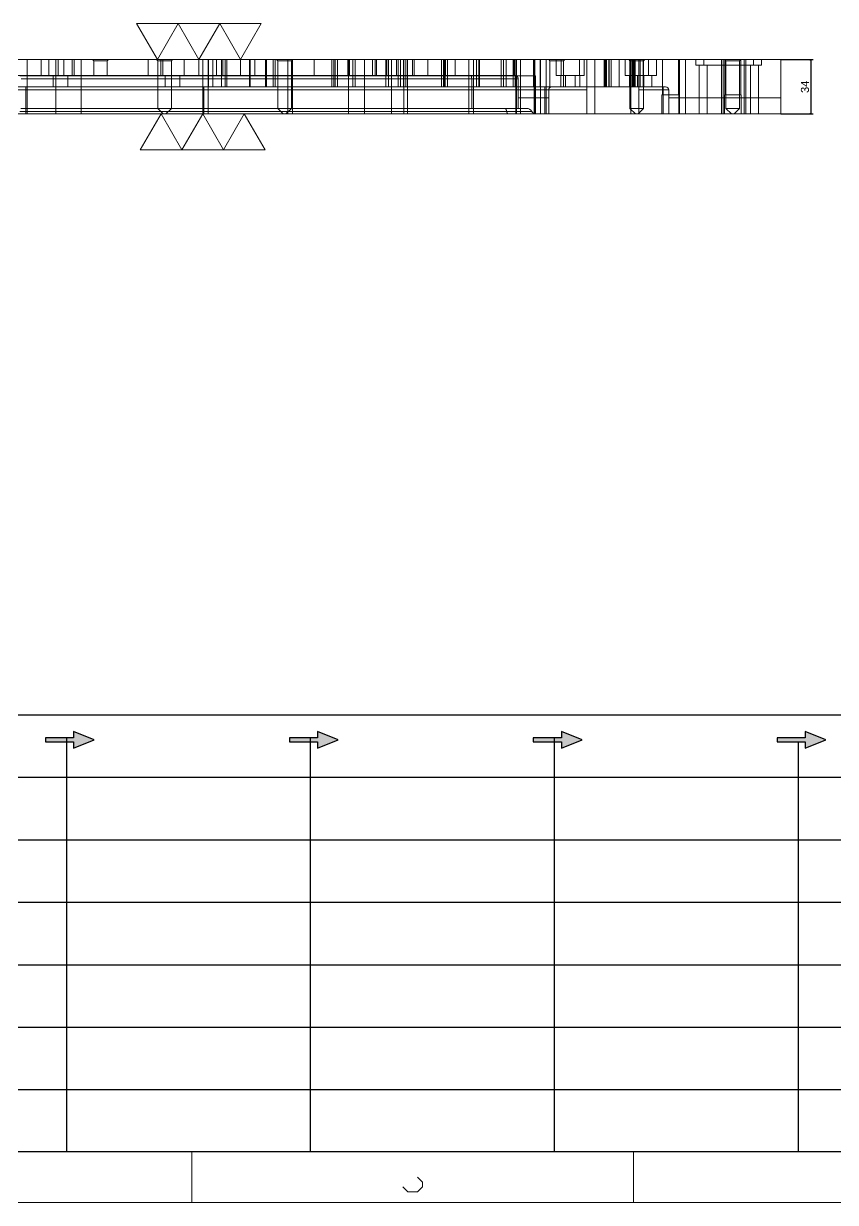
# Model space of a CAD drawing. Header units: millimetres. Extents: x 494 to 18201, y 224 to 11417.
# Drawn here: x 3148 to 3655, y 1895 to 2631 of the extents above; entities that cross this region are included whole.
import ezdxf
from ezdxf.enums import TextEntityAlignment as Align
from ezdxf.lldxf.tags import DXFTag

# ---------------------------------------------------------------- set-up
doc = ezdxf.new("R2010")
doc.units = ezdxf.units.MM
for name, color, linetype in [('DIM', 7, 'Continuous'), ('PS', 7, 'Continuous'), ('PS_W', 1, 'Continuous')]:
    doc.layers.add(name, color=color, linetype=linetype)
doc.layers.add('dim_temp', color=161, linetype='Continuous', lineweight=9)
doc.styles.add('gbenor_', font='gbenor.shx', dxfattribs={"bigfont": 'gbcbig'})
doc.styles.get("Standard").update_dxf_attribs({"font": 'arial.ttf'})
doc.styles.add('TXT', font='txt.shx', dxfattribs={"width": 0.8, "bigfont": 'ctxt.shx'})
tags = doc.linetypes.add('DASHED', pattern='A,12.86,[0,arial.ttf,S=0,R=0,X=0,Y=0],-12.86', length=25.72).pattern_tags.tags
tags[12:13] = [DXFTag(74, 4), DXFTag(75, 0), DXFTag(340, '0'), DXFTag(46, 0.0), DXFTag(50, 0.0), DXFTag(44, 0.0), DXFTag(45, 0.0)]
doc.dimstyles.new('通用', dxfattribs={"dimtxt": 5, "dimasz": 0.5, "dimexe": 1.5, "dimexo": 0, "dimgap": 1, "dimtad": 1, "dimtxsty": 'Standard', "dimblk": 'OPEN30', "dimcen": 1.5, "dimclrd": 252, "dimclre": 252, "dimclrt": 4, "dimadec": 1, "dimazin": 3, "dimtfac": 1, "dimtmove": 0, "dimatfit": 3, "dimldrblk": 'OPEN30', "dimarcsym": 0})

# ---------------------------------------------------------------- blocks, each defined once
blk = doc.blocks.new('_Open30')
at = {"color": 0, "linetype": 'ByBlock', "lineweight": -2}
for p, q in [((-1, 0.3), (0, 0)), ((0, 0), (-1, -0.3)), ((0, 0), (-1, 0))]:
    blk.add_line(p, q, dxfattribs=at)
blk = doc.blocks.new('*D29')
at = {"layer": 'Defpoints', "color": 0, "transparency": 16777216}
for p in [(3621.2, 2608.74), (3621.2, 2574.74), (3639.84, 2574.74)]:
    blk.add_point(p, dxfattribs=at)
at = {"layer": 'dim_temp', "color": 252, "lineweight": -2, "transparency": 16777216}
for p, q in [((3621.2, 2608.74), (3641.34, 2608.74)), ((3639.84, 2608.24), (3639.84, 2575.24)), ((3621.2, 2574.74), (3641.34, 2574.74))]:
    blk.add_line(p, q, dxfattribs=at)
at = {"layer": 'dim_temp', "color": 252, "lineweight": -2, "transparency": 16777216, "xscale": 0.5, "yscale": 0.5, "zscale": 0.5}
for p, rotation in [((3639.84, 2608.74), 90), ((3639.84, 2574.74), 270)]:
    blk.add_blockref('_Open30', p, dxfattribs=dict(at, rotation=rotation))
at = {"layer": 'dim_temp', "color": 4, "lineweight": 18, "transparency": 16777216, "insert": (3636.28, 2591.74), "char_height": 5, "attachment_point": 5, "rotation": 90}
blk.add_mtext('34', dxfattribs=at)
blk = doc.blocks.new('U9')
for points in [[(-1347.71, -974.4), (-1347.71, -977.47), (-1337.48, -973.37), (-1347.71, -969.28), (-1347.71, -972.35), (-1361.61, -972.35), (-1361.61, -974.4)], [(-1227.22, -974.4), (-1227.22, -977.47), (-1216.98, -973.37), (-1227.22, -969.28), (-1227.22, -972.35), (-1241.12, -972.35), (-1241.12, -974.4)], [(-1106.73, -974.4), (-1106.73, -977.47), (-1096.49, -973.37), (-1106.73, -969.28), (-1106.73, -972.35), (-1120.62, -972.35), (-1120.62, -974.4)], [(-986.23, -974.4), (-986.23, -977.47), (-976, -973.37), (-986.23, -969.28), (-986.23, -972.35), (-1000.13, -972.35), (-1000.13, -974.4)]]:
    blk.add_hatch(color=3).paths.add_polyline_path(points)
for p, q in [((-1679.7, -961.04), (-628.14, -961.04)), ((-1679.7, -991.91), (-628.14, -991.91)), ((-1680.26, -1022.77), (-628.14, -1022.77)), ((-1705.22, -1053.64), (-628.14, -1053.64)), ((-1680.26, -1084.51), (-628.14, -1084.51)), ((-1680.26, -1115.37), (-628.14, -1115.37)), ((-1680.26, -1146.24), (-628.14, -1146.24))]:
    blk.add_line(p, q)
at = {"color": 254}
for p, q in [((-1351.11, -1177.07), (-1351.11, -972.35)), ((-1230.61, -1177.07), (-1230.61, -972.35)), ((-1110.12, -1177.07), (-1110.12, -972.35)), ((-989.63, -1177.07), (-989.63, -974.4)), ((-628.14, -1177.07), (-1679.7, -1177.07))]:
    blk.add_line(p, q, dxfattribs=at)
at = {"color": 254, "lineweight": 18}
for p, q in [((-1680.34, -1177.07), (-24.96, -1177.07)), ((-1071.01, -1202.02), (-1071.01, -1177.07)), ((-1705.29, -1202.02), (0, -1202.02))]:
    blk.add_line(p, q, dxfattribs=at)
at = {"color": 254, "linetype": 'Continuous', "lineweight": 18}
blk.add_line((-1289.37, -1202.02), (-1289.37, -1177.07), dxfattribs=at)
for points in [[(-1337.48, -973.37), (-1347.71, -969.28), (-1347.71, -972.35), (-1361.61, -972.35), (-1361.61, -974.4), (-1347.71, -974.4), (-1347.71, -977.47), (-1337.48, -973.37)], [(-1216.98, -973.37), (-1227.22, -969.28), (-1227.22, -972.35), (-1241.12, -972.35), (-1241.12, -974.4), (-1227.22, -974.4), (-1227.22, -977.47), (-1216.98, -973.37)], [(-1096.49, -973.37), (-1106.73, -969.28), (-1106.73, -972.35), (-1120.62, -972.35), (-1120.62, -974.4), (-1106.73, -974.4), (-1106.73, -977.47), (-1096.49, -973.37)], [(-976, -973.37), (-986.23, -969.28), (-986.23, -972.35), (-1000.13, -972.35), (-1000.13, -974.4), (-986.23, -974.4), (-986.23, -977.47), (-976, -973.37)]]:
    blk.add_lwpolyline(points)
at = {"color": 92, "lineweight": 18}
blk.add_lwpolyline([(-1177.76, -1189.55), (-1175.34, -1191.97), (-1175.34, -1194.4), (-1177.76, -1196.82), (-1182.61, -1196.82), (-1185.04, -1194.4)], dxfattribs=at)
at = {"lineweight": 18, "style": 'gbenor_'}
blk.add_attdef('文档路径', (-272.46, -941.27), '', height=11.97, dxfattribs=at)
at = {"lineweight": 20, "style": 'TXT'}
for tag, height, p in [('18-**-**', 11.02, (-447.23, -1029.37)), ('客户名称', 10.87, (-531.85, -1111.72, 0)), ('料厚:', 10.87, (-531.73, -1139.24, 0))]:
    blk.add_attdef(tag, text='', height=height, dxfattribs=at).set_placement(p, align=Align.MIDDLE)
for tag, p, height in [('88888', (-457.83, -1062.2), 10.02), ('材质:', (-565.48, -1088.8, 0), 10.87), ('核准', (-445.4, -1116.08, 0), 10.87), ('设计', (-445.79, -1142.51, 0), 10.87), ('绘图', (-446.15, -1168.95, 0), 10.87)]:
    blk.add_attdef(tag, p, '', height=height, dxfattribs=at)
for tag, p, height, width in [('3', (-199.16, -1062.58), 10.67, 0.7), ('4', (-199.16, -1089.19), 10.67, 0.7), ('核准日期', (-329.67, -1118.33, 0), 10.87, 0.68), ('设计日期', (-329.67, -1145.11, 0), 10.87, 0.68), ('1', (-187.58, -1144.16), 9.85, 0.7), ('绘图日期', (-329.78, -1170.73, 0), 10.87, 0.68), ('2', (-198.99, -1168.84), 9.85, 0.7)]:
    blk.add_attdef(tag, p, '', height=height, dxfattribs=dict(at, width=width))

msp = doc.modelspace()

# ---------------------------------------------------------------- linework, layer by layer
at = {"layer": 'DIM', "linetype": 'Continuous', "lineweight": 18}
for points in [[(3296.66629, 2631.24058), (3283.6759, 2608.74058), (3270.68552, 2631.24058), (3257.69514, 2608.74058), (3244.70476, 2631.24058), (3231.71438, 2608.74058), (3218.724, 2631.24058), (3296.66629, 2631.24058)], [(3221.06488, 2552.24058), (3234.05526, 2574.74058), (3247.04564, 2552.24058), (3260.03602, 2574.74058), (3273.02641, 2552.24058), (3286.01679, 2574.74058), (3299.00717, 2552.24058), (3221.06488, 2552.24058)]]:
    msp.add_lwpolyline(points, close=True, dxfattribs=at)
at = {"layer": 'DIM', "color": 252, "linetype": 'DASHED', "lineweight": 18}
msp.add_lwpolyline([(3621.19514, 2608.74058), (3621.19514, 2574.74058), (2941.19513, 2574.74058), (2941.19513, 2608.74058)], close=True, dxfattribs=at)
at = {"layer": 'PS', "color": 31, "linetype": 'Continuous', "lineweight": 13}
for p, q in [((2956.19513, 2608.74058), (3621.19514, 2608.74058)), ((3621.19514, 2608.74058), (3621.19514, 2584.74058)), ((3455.06146, 2598.74058), (3000.03369, 2598.74058)), ((3457.11082, 2596.74058), (3457.11082, 2584.74058)), ((3476.19514, 2589.74058), (3476.19514, 2584.74058)), ((3549.19513, 2591.74058), (3478.19514, 2591.74058)), ((3499.99514, 2591.74058), (3499.99514, 2589.74058)), ((3532.39514, 2589.74058), (3532.39514, 2591.74058)), ((3551.19513, 2589.74058), (3551.19513, 2584.74058)), ((3504.99514, 2574.74058), (3499.99514, 2574.74058)), ((3527.39514, 2574.74058), (3504.99514, 2574.74058)), ((3532.39514, 2574.74058), (3527.39514, 2574.74058))]:
    msp.add_line(p, q, dxfattribs=at)
at = {"layer": 'PS', "color": 155, "linetype": 'DASHED', "lineweight": 13, "ltscale": 0.87594}
for p, q in [((3150.31809, 2608.74058), (3150.31809, 2574.74058)), ((3260.04934, 2608.74058), (3260.04934, 2574.74058)), ((3263.53602, 2608.74058), (3263.53602, 2574.74058)), ((3263.58292, 2608.74058), (3263.58292, 2591.74058)), ((3266.46183, 2608.74058), (3266.46183, 2591.74058)), ((3271.72561, 2608.74058), (3271.72561, 2591.74058)), ((3274.0361, 2608.74058), (3274.0361, 2591.74058)), ((3275.03606, 2608.74058), (3275.03606, 2591.74058)), ((3289.24725, 2608.74058), (3289.24725, 2591.74058)), ((3299.84725, 2608.74058), (3299.84725, 2591.74058)), ((3304.03602, 2608.74058), (3304.03602, 2591.74058)), ((3316.19513, 2608.74058), (3316.19513, 2574.74058)), ((3342.03602, 2591.74058), (3342.03602, 2608.74058)), ((3355.34725, 2608.74058), (3355.34725, 2591.74058)), ((3383.54725, 2608.74058), (3383.54725, 2591.74058)), ((3385.5474, 2608.74058), (3385.5474, 2591.74058)), ((3385.7623, 2608.74058), (3385.7623, 2574.74058)), ((3410.5474, 2591.74058), (3410.5474, 2608.74058)), ((3411.04725, 2608.74058), (3411.04725, 2591.74058)), ((3413.04725, 2608.74058), (3413.04725, 2591.74058)), ((3426.19513, 2608.74058), (3426.19513, 2574.74058)), ((3433.04725, 2608.74058), (3433.04725, 2591.74058)), ((3449.54725, 2608.74058), (3449.54725, 2591.74058)), ((3454.00226, 2608.74058), (3454.00226, 2591.74058)), ((3455.17319, 2608.74058), (3455.17319, 2591.74058)), ((3456.04663, 2608.74058), (3456.04663, 2574.74058)), ((3467.24725, 2608.74058), (3467.24725, 2591.74058)), ((3467.44614, 2608.74058), (3467.44614, 2591.74058)), ((3470.93282, 2608.74058), (3470.93282, 2591.74058)), ((3471.0474, 2608.74058), (3471.0474, 2574.74058)), ((3474.53409, 2608.74058), (3474.53409, 2574.74058)), ((3504.99514, 2591.74058), (3504.99514, 2608.74058)), ((3504.99514, 2608.74058), (3504.99514, 2591.74058)), ((3510.9135, 2608.74058), (3510.9135, 2591.74058)), ((3510.93346, 2608.74058), (3510.93346, 2591.74058)), ((3510.98445, 2608.74058), (3510.98445, 2591.74058)), ((3510.98664, 2608.74058), (3510.98664, 2591.74058)), ((3511.36837, 2591.74058), (3511.36837, 2608.74058)), ((3512.0785, 2608.74058), (3512.0785, 2591.74058)), ((3513.9351, 2608.74058), (3513.9351, 2591.74058)), ((3515.22028, 2608.74058), (3515.22028, 2591.74058)), ((3527.39514, 2608.74058), (3527.39514, 2591.74058)), ((3527.39514, 2591.74058), (3527.39514, 2608.74058)), ((3527.79694, 2591.74058), (3527.79694, 2608.74058)), ((3528.71273, 2608.74058), (3528.71273, 2591.74058)), ((3528.83069, 2608.74058), (3528.83069, 2591.74058)), ((3528.88799, 2608.74058), (3528.88799, 2591.74058)), ((3529.01898, 2608.74058), (3529.01898, 2591.74058)), ((3529.03069, 2608.74058), (3529.03069, 2591.74058)), ((3529.03182, 2608.74058), (3529.03182, 2591.74058)), ((3529.53658, 2608.74058), (3529.53658, 2591.74058)), ((3530.25502, 2608.74058), (3530.25502, 2591.74058)), ((3533.3968, 2608.74058), (3533.3968, 2591.74058)), ((3557.8901, 2608.74058), (3557.8901, 2574.74058)), ((3557.8901, 2608.74058), (3557.8901, 2574.74058)), ((2956.69513, 2589.74058), (3476.19514, 2589.74058)), ((3260.72256, 2589.74058), (3149.64487, 2589.74058)), ((3476.19539, 2589.74058), (3473.86086, 2589.74058))]:
    msp.add_line(p, q, dxfattribs=at)
at = {"layer": 'PS', "color": 5, "linetype": 'DASHED', "lineweight": 13, "ltscale": 0.87594}
for p, q in [((3159.09513, 2608.74058), (3159.09513, 2598.74058)), ((3173.29513, 2598.74058), (3173.29513, 2608.74058)), ((3191.19513, 2608.74058), (3191.94213, 2607.99358)), ((3200.44813, 2607.99358), (3201.19513, 2608.74058)), ((3231.19513, 2608.74058), (3231.94213, 2607.99358)), ((3240.44813, 2607.99358), (3241.19513, 2608.74058)), ((3306.19513, 2608.74058), (3306.94213, 2607.99358)), ((3315.44813, 2607.99358), (3316.19513, 2608.74058)), ((3476.19513, 2608.74058), (3476.94213, 2607.99358)), ((3485.44813, 2607.99358), (3486.19513, 2608.74058)), ((3526.19513, 2608.74058), (3526.94213, 2607.99358)), ((3535.44813, 2607.99358), (3536.19513, 2608.74058)), ((3584.09513, 2608.74058), (3584.09513, 2574.74058)), ((3585.09513, 2608.74058), (3585.09513, 2574.74058)), ((3586.19513, 2608.74058), (3586.94213, 2607.99358)), ((3595.44813, 2607.99358), (3596.19513, 2608.74058)), ((3598.29513, 2574.74058), (3598.29513, 2608.74058)), ((3599.29513, 2574.74058), (3599.29513, 2608.74058)), ((3191.94213, 2607.99358), (3191.94213, 2598.74058)), ((3200.44813, 2607.99358), (3191.94213, 2607.99358)), ((3200.44813, 2598.74058), (3200.44813, 2607.99358)), ((3231.94213, 2607.99358), (3231.94213, 2578.16058)), ((3240.44813, 2607.99358), (3231.94213, 2607.99358)), ((3240.44813, 2578.16058), (3240.44813, 2607.99358)), ((3306.94213, 2607.99358), (3306.94213, 2578.16058)), ((3315.44813, 2607.99358), (3306.94213, 2607.99358)), ((3315.44813, 2578.16058), (3315.44813, 2607.99358)), ((3476.94213, 2607.99358), (3476.94213, 2591.29946)), ((3485.44813, 2607.99358), (3476.94213, 2607.99358)), ((3485.44813, 2591.74058), (3485.44813, 2607.99358)), ((3526.94213, 2607.99358), (3526.94213, 2578.16058)), ((3535.44813, 2607.99358), (3526.94213, 2607.99358)), ((3535.44813, 2578.16058), (3535.44813, 2607.99358)), ((3586.94213, 2607.99358), (3586.94213, 2578.16058)), ((3595.44813, 2607.99358), (3586.94213, 2607.99358)), ((3595.44813, 2578.16058), (3595.44813, 2607.99358)), ((3546.94263, 2586.74058), (3546.94263, 2574.74058)), ((3557.44763, 2586.74058), (3546.94263, 2586.74058)), ((3557.44763, 2574.74058), (3557.44763, 2586.74058)), ((3585.94263, 2586.74058), (3585.94263, 2574.74058)), ((3596.44763, 2586.74058), (3585.94263, 2586.74058)), ((3596.44763, 2574.74058), (3596.44763, 2586.74058)), ((3231.94213, 2578.16058), (3235.36213, 2574.74058)), ((3231.94213, 2578.16058), (3240.44813, 2578.16058)), ((3237.02813, 2574.74058), (3240.44813, 2578.16058)), ((3306.94213, 2578.16058), (3310.36213, 2574.74058)), ((3306.94213, 2578.16058), (3315.44813, 2578.16058)), ((3312.02813, 2574.74058), (3315.44813, 2578.16058)), ((3526.94213, 2578.16058), (3530.36213, 2574.74058)), ((3526.94213, 2578.16058), (3535.44813, 2578.16058)), ((3532.02813, 2574.74058), (3535.44813, 2578.16058)), ((3586.94213, 2578.16058), (3590.36213, 2574.74058)), ((3586.94213, 2578.16058), (3595.44813, 2578.16058)), ((3592.02813, 2574.74058), (3595.44813, 2578.16058))]:
    msp.add_line(p, q, dxfattribs=at)
at = {"layer": 'PS', "color": 31, "linetype": 'DASHED', "lineweight": 13, "ltscale": 0.87594}
for p, q in [((3163.94514, 2608.74058), (3163.94514, 2598.74058)), ((3169.69513, 2598.54058), (3169.69513, 2608.74058)), ((3178.44514, 2598.74058), (3178.44514, 2608.74058)), ((3179.69513, 2598.54058), (3179.69513, 2608.74058)), ((3226.04375, 2608.74058), (3226.04375, 2598.74058)), ((3233.94514, 2608.74058), (3233.94514, 2598.74058)), ((3235.05075, 2598.74058), (3235.05075, 2608.74058)), ((3248.44514, 2598.74058), (3248.44514, 2608.74058)), ((3257.69514, 2608.74058), (3257.69514, 2598.54058)), ((3268.69514, 2598.54058), (3268.69514, 2608.74058)), ((3272.69514, 2608.74058), (3272.69514, 2598.54058)), ((3283.69514, 2598.54058), (3283.69514, 2608.74058)), ((3292.69513, 2608.74058), (3292.69513, 2598.54058)), ((3329.69513, 2598.54058), (3329.69513, 2608.74058)), ((3350.69513, 2608.74058), (3350.69513, 2598.54058)), ((3351.19513, 2608.74058), (3351.19513, 2574.74058)), ((3351.69513, 2608.74058), (3351.69513, 2598.54058)), ((3361.19513, 2574.74058), (3361.19513, 2608.74058)), ((3366.04375, 2608.74058), (3366.04375, 2598.74058)), ((3367.69513, 2598.54058), (3367.69513, 2608.74058)), ((3368.69513, 2598.54058), (3368.69513, 2608.74058)), ((3375.05075, 2598.74058), (3375.05075, 2608.74058)), ((3381.19514, 2608.74058), (3381.19514, 2598.54058)), ((3382.19514, 2608.74058), (3382.19514, 2598.54058)), ((3391.19514, 2598.54058), (3391.19514, 2608.74058)), ((3392.19514, 2598.54058), (3392.19514, 2608.74058)), ((3400.69514, 2608.74058), (3400.69514, 2598.54058)), ((3411.69514, 2598.54058), (3411.69514, 2608.74058)), ((3417.69513, 2608.74058), (3417.69513, 2598.54058)), ((3454.69513, 2598.54058), (3454.69513, 2608.74058)), ((3480.94514, 2608.74058), (3480.94514, 2598.74058)), ((3483.94514, 2608.74058), (3483.94514, 2598.74058)), ((3495.44514, 2598.74058), (3495.44514, 2608.74058)), ((3498.44514, 2598.74058), (3498.44514, 2608.74058)), ((3499.99514, 2591.74058), (3499.99514, 2608.74058)), ((3523.94514, 2608.74058), (3523.94514, 2598.74058)), ((3528.94514, 2608.74058), (3528.94514, 2598.74058)), ((3532.39514, 2608.74058), (3532.39514, 2591.74058)), ((3538.44514, 2598.74058), (3538.44514, 2608.74058)), ((3543.44514, 2598.74058), (3543.44514, 2608.74058)), ((3166.69164, 2598.74058), (3166.69164, 2591.74058)), ((3175.69864, 2591.74058), (3175.69864, 2598.74058)), ((3236.69164, 2598.74058), (3236.69164, 2591.74058)), ((3245.69864, 2591.74058), (3245.69864, 2598.74058)), ((3495.44514, 2598.74058), (3480.94514, 2598.74058)), ((3483.69164, 2598.74058), (3483.69164, 2591.74058)), ((3486.69164, 2598.74058), (3486.69164, 2591.74058)), ((3492.69864, 2591.74058), (3492.69864, 2598.74058)), ((3498.44514, 2598.74058), (3495.44506, 2598.74058)), ((3495.69864, 2591.74058), (3495.69864, 2598.74058)), ((3538.44514, 2598.74058), (3523.94514, 2598.74058)), ((3526.69164, 2598.74058), (3526.69164, 2591.74058)), ((3531.69164, 2598.74058), (3531.69164, 2591.74058)), ((3535.69864, 2591.74058), (3535.69864, 2598.74058)), ((3543.44514, 2598.74058), (3538.44499, 2598.74058)), ((3540.69864, 2591.74058), (3540.69864, 2598.74058))]:
    msp.add_line(p, q, dxfattribs=at)
at = {"layer": 'PS', "color": 2, "linetype": 'DASHED', "lineweight": 13, "ltscale": 0.87594}
for p, q in [((3568.19516, 2608.74058), (3568.19516, 2605.24058)), ((3573.19516, 2608.74058), (3573.19516, 2605.24058)), ((3604.19516, 2605.24058), (3604.19516, 2608.74058)), ((3609.19516, 2605.24058), (3609.19516, 2608.74058)), ((3573.19411, 2605.24058), (3568.19516, 2605.24058)), ((3609.19516, 2605.24058), (3573.19516, 2605.24058)), ((3467.72382, 2574.74058), (3467.72382, 2598.54058)), ((3468.02679, 2574.74058), (3468.02679, 2598.54058)), ((3478.19514, 2591.74058), (2956.69513, 2591.74058)), ((3149.64487, 2574.74058), (3149.64487, 2589.74058)), ((3260.72256, 2574.74058), (3260.72256, 2589.74058)), ((3473.86086, 2589.74058), (3473.86086, 2574.74058)), ((3468.23909, 2574.74058), (3468.23909, 2574.74058))]:
    msp.add_line(p, q, dxfattribs=at)
at = {"layer": 'PS', "color": 7, "linetype": 'DASHED', "lineweight": 13, "ltscale": 0.87594}
for p, q in [((3212.76061, 2598.54058), (3212.76061, 2598.74058)), ((3214.04784, 2598.54058), (3214.04784, 2598.74058)), ((3214.97737, 2598.54058), (3214.97737, 2598.74058)), ((3216.26459, 2598.54058), (3216.26459, 2598.74058)), ((3220.95297, 2598.54058), (3220.95297, 2598.74058)), ((3222.81847, 2598.54058), (3222.81847, 2598.74058)), ((3222.88058, 2598.54058), (3222.88058, 2598.74058)), ((3223.39676, 2598.54058), (3223.39676, 2598.74058)), ((3223.87866, 2598.54058), (3223.87866, 2598.74058)), ((3225.04855, 2598.54058), (3225.04855, 2598.74058)), ((3225.43407, 2598.54058), (3225.43407, 2598.74058)), ((3226.04663, 2598.54058), (3226.04663, 2598.74058)), ((3226.43215, 2598.54058), (3226.43215, 2598.74058)), ((3226.87978, 2598.54058), (3226.87978, 2598.74058)), ((3227.87786, 2598.54058), (3227.87786, 2598.74058)), ((3228.22911, 2598.54058), (3228.22911, 2598.74058)), ((3229.22719, 2598.54058), (3229.22719, 2598.74058)), ((3229.86758, 2598.54058), (3229.86758, 2598.74058)), ((3230.86566, 2598.54058), (3230.86566, 2598.74058)), ((3232.93248, 2598.54058), (3232.93248, 2598.74058)), ((3233.93056, 2598.54058), (3233.93056, 2598.74058)), ((3234.95854, 2598.54058), (3234.95854, 2598.74058)), ((3235.16851, 2598.54058), (3235.16851, 2598.74058)), ((3235.95662, 2598.54058), (3235.95662, 2598.74058)), ((3236.16659, 2598.54058), (3236.16659, 2598.74058))]:
    msp.add_line(p, q, dxfattribs=at)
at = {"layer": 'PS', "color": 155, "linetype": 'Continuous', "lineweight": 13}
for p, q in [((3428.06744, 2596.74058), (3428.06744, 2578.24058)), ((3499.99514, 2589.74058), (3476.19539, 2589.74058)), ((3504.99514, 2574.74058), (3504.99514, 2591.74058)), ((3527.39514, 2591.74058), (3527.39514, 2574.74058)), ((3547.69513, 2589.74058), (3532.39514, 2589.74058)), ((3547.69513, 2591.74058), (3547.69513, 2589.74058)), ((3547.69513, 2574.74058), (3547.69513, 2589.74058)), ((3551.19513, 2589.74058), (3547.69513, 2589.74058))]:
    msp.add_line(p, q, dxfattribs=at)
at = {"layer": 'PS', "color": 2, "linetype": 'Continuous', "lineweight": 13}
for p, q in [((3499.99514, 2574.74058), (3499.99514, 2589.74058)), ((3532.39514, 2589.74058), (3532.39514, 2574.74058)), ((3476.19539, 2574.74058), (3499.99514, 2574.74058)), ((3532.39514, 2574.74058), (3547.69513, 2574.74058)), ((3551.19513, 2574.74058), (3547.69513, 2574.74058))]:
    msp.add_line(p, q, dxfattribs=at)
at = {"layer": 'PS', "color": 155, "linetype": 'DASHED', "lineweight": 13, "ltscale": 0.87594}
for points in [[(3387.98595, 2574.74058), (3387.98595, 2575.42058), (3387.98595, 2576.10058), (3387.98595, 2576.78058), (3387.98595, 2577.46058), (3387.98595, 2578.14058), (3387.98595, 2578.82058), (3387.98595, 2579.50058), (3387.98595, 2580.18058), (3387.98595, 2580.86058), (3387.98595, 2581.54058), (3387.98595, 2582.22058), (3387.98595, 2582.90058), (3387.98595, 2583.58058), (3387.98595, 2584.26058), (3387.98595, 2584.94058), (3387.98595, 2585.62058), (3387.98595, 2586.30058), (3387.98595, 2586.98058), (3387.98595, 2587.66058), (3387.98595, 2588.34058), (3387.98595, 2589.02058), (3387.98595, 2589.70058), (3387.98595, 2590.38058), (3387.98595, 2591.06058), (3387.98595, 2591.74058), (3387.98595, 2592.42058), (3387.98595, 2593.10058), (3387.98595, 2593.78058), (3387.98595, 2594.46058), (3387.98595, 2595.14058), (3387.98595, 2595.82058), (3387.98595, 2596.50058), (3387.98595, 2597.18058), (3387.98595, 2597.86058), (3387.98595, 2598.54058), (3387.98595, 2599.22058), (3387.98595, 2599.90058), (3387.98595, 2600.58058), (3387.98595, 2601.26058), (3387.98595, 2601.94058), (3387.98595, 2602.62058), (3387.98595, 2603.30058), (3387.98595, 2603.98058), (3387.98595, 2604.66058), (3387.98595, 2605.34058), (3387.98595, 2606.02058), (3387.98595, 2606.70058), (3387.98595, 2607.38058), (3387.98595, 2608.06058), (3387.98595, 2608.74058)], [(3458.54031, 2574.74058), (3458.54031, 2575.42058), (3458.54031, 2576.10058), (3458.54031, 2576.78058), (3458.54031, 2577.46058), (3458.54031, 2578.14058), (3458.54031, 2578.82058), (3458.54031, 2579.50058), (3458.54031, 2580.18058), (3458.54031, 2580.86058), (3458.54031, 2581.54058), (3458.54031, 2582.22058), (3458.54031, 2582.90058), (3458.54031, 2583.58058), (3458.54031, 2584.26058), (3458.54031, 2584.94058), (3458.54031, 2585.62058), (3458.54031, 2586.30058), (3458.54031, 2586.98058), (3458.54031, 2587.66058), (3458.54031, 2588.34058), (3458.54031, 2589.02058), (3458.54031, 2589.70058), (3458.54031, 2590.38058), (3458.54031, 2591.06058), (3458.54031, 2591.74058), (3458.54031, 2592.42058), (3458.54031, 2593.10058), (3458.54031, 2593.78058), (3458.54031, 2594.46058), (3458.54031, 2595.14058), (3458.54031, 2595.82058), (3458.54031, 2596.50058), (3458.54031, 2597.18058), (3458.54031, 2597.86058), (3458.54031, 2598.54058), (3458.54031, 2599.22058), (3458.54031, 2599.90058), (3458.54031, 2600.58058), (3458.54031, 2601.26058), (3458.54031, 2601.94058), (3458.54031, 2602.62058), (3458.54031, 2603.30058), (3458.54031, 2603.98058), (3458.54031, 2604.66058), (3458.54031, 2605.34058), (3458.54031, 2606.02058), (3458.54031, 2606.70058), (3458.54031, 2607.38058), (3458.54031, 2608.06058), (3458.54031, 2608.74058)], [(3467.05855, 2574.74058), (3467.05855, 2575.42058), (3467.05855, 2576.10058), (3467.05855, 2576.78058), (3467.05855, 2577.46058), (3467.05855, 2578.14058), (3467.05855, 2578.82058), (3467.05855, 2579.50058), (3467.05855, 2580.18058), (3467.05855, 2580.86058), (3467.05855, 2581.54058), (3467.05855, 2582.22058), (3467.05855, 2582.90058), (3467.05855, 2583.58058), (3467.05855, 2584.26058), (3467.05855, 2584.94058), (3467.05855, 2585.62058), (3467.05855, 2586.30058), (3467.05855, 2586.98058), (3467.05855, 2587.66058), (3467.05855, 2588.34058), (3467.05855, 2589.02058), (3467.05855, 2589.70058), (3467.05855, 2590.38058), (3467.05855, 2591.06058), (3467.05855, 2591.74058), (3467.05855, 2592.42058), (3467.05855, 2593.10058), (3467.05855, 2593.78058), (3467.05855, 2594.46058), (3467.05855, 2595.14058), (3467.05855, 2595.82058), (3467.05855, 2596.50058), (3467.05855, 2597.18058), (3467.05855, 2597.86058), (3467.05855, 2598.54058), (3467.05855, 2599.22058), (3467.05855, 2599.90058), (3467.05855, 2600.58058), (3467.05855, 2601.26058), (3467.05855, 2601.94058), (3467.05855, 2602.62058), (3467.05855, 2603.30058), (3467.05855, 2603.98058), (3467.05855, 2604.66058), (3467.05855, 2605.34058), (3467.05855, 2606.02058), (3467.05855, 2606.70058), (3467.05855, 2607.38058), (3467.05855, 2608.06058), (3467.05855, 2608.74058)], [(3467.06708, 2574.74058), (3467.06708, 2575.42058), (3467.06708, 2576.10058), (3467.06708, 2576.78058), (3467.06708, 2577.46058), (3467.06708, 2578.14058), (3467.06708, 2578.82058), (3467.06708, 2579.50058), (3467.06708, 2580.18058), (3467.06708, 2580.86058), (3467.06708, 2581.54058), (3467.06708, 2582.22058), (3467.06708, 2582.90058), (3467.06708, 2583.58058), (3467.06708, 2584.26058), (3467.06708, 2584.94058), (3467.06708, 2585.62058), (3467.06708, 2586.30058), (3467.06708, 2586.98058), (3467.06708, 2587.66058), (3467.06708, 2588.34058), (3467.06708, 2589.02058), (3467.06708, 2589.70058), (3467.06708, 2590.38058), (3467.06708, 2591.06058), (3467.06708, 2591.74058), (3467.06708, 2592.42058), (3467.06708, 2593.10058), (3467.06708, 2593.78058), (3467.06708, 2594.46058), (3467.06708, 2595.14058), (3467.06708, 2595.82058), (3467.06708, 2596.50058), (3467.06708, 2597.18058), (3467.06708, 2597.86058), (3467.06708, 2598.54058), (3467.06708, 2599.22058), (3467.06708, 2599.90058), (3467.06708, 2600.58058), (3467.06708, 2601.26058), (3467.06708, 2601.94058), (3467.06708, 2602.62058), (3467.06708, 2603.30058), (3467.06708, 2603.98058), (3467.06708, 2604.66058), (3467.06708, 2605.34058), (3467.06708, 2606.02058), (3467.06708, 2606.70058), (3467.06708, 2607.38058), (3467.06708, 2608.06058), (3467.06708, 2608.74058)], [(3455.74612, 2574.74058), (3455.74612, 2575.21658), (3455.74612, 2575.69258), (3455.74612, 2576.16858), (3455.74612, 2576.64458), (3455.74612, 2577.12058), (3455.74612, 2577.59658), (3455.74612, 2578.07258), (3455.74612, 2578.54858), (3455.74612, 2579.02458), (3455.74612, 2579.50058), (3455.74612, 2579.97658), (3455.74612, 2580.45258), (3455.74612, 2580.92858), (3455.74612, 2581.40458), (3455.74612, 2581.88058), (3455.74612, 2582.35658), (3455.74612, 2582.83258), (3455.74612, 2583.30858), (3455.74612, 2583.78458), (3455.74612, 2584.26058), (3455.74612, 2584.73658), (3455.74612, 2585.21258), (3455.74612, 2585.68858), (3455.74612, 2586.16458), (3455.74612, 2586.64058), (3455.74612, 2587.11658), (3455.74612, 2587.59258), (3455.74612, 2588.06858), (3455.74612, 2588.54458), (3455.74612, 2589.02058), (3455.74612, 2589.49658), (3455.74612, 2589.97258), (3455.74612, 2590.44858), (3455.74612, 2590.92458), (3455.74612, 2591.40058), (3455.74612, 2591.87658), (3455.74612, 2592.35258), (3455.74612, 2592.82858), (3455.74612, 2593.30458), (3455.74612, 2593.78058), (3455.74612, 2594.25658), (3455.74612, 2594.73258), (3455.74612, 2595.20858), (3455.74612, 2595.68458), (3455.74612, 2596.16058), (3455.74612, 2596.63658), (3455.74612, 2597.11258), (3455.74612, 2597.58858), (3455.74612, 2598.06458), (3455.74612, 2598.54058)]]:
    msp.add_lwpolyline(points, dxfattribs=at)
at = {"layer": 'PS', "color": 2, "linetype": 'DASHED', "lineweight": 13, "ltscale": 0.87594}
for points in [[(3145.76179, 2598.54058), (3155.85141, 2598.54058), (3165.95943, 2598.54058), (3176.08586, 2598.54058), (3186.2307, 2598.54058), (3196.394, 2598.54058), (3206.5758, 2598.54058), (3216.77615, 2598.54058), (3226.99514, 2598.54058), (3237.23286, 2598.54058), (3247.48943, 2598.54058), (3257.76496, 2598.54058), (3268.05605, 2598.54058), (3278.3303, 2598.54058), (3288.57995, 2598.54058), (3298.80504, 2598.54058), (3309.00563, 2598.54058), (3319.18174, 2598.54058), (3329.33336, 2598.54058), (3339.46048, 2598.54058), (3349.56306, 2598.54058), (3359.64104, 2598.54058), (3369.69172, 2598.54058), (3379.69927, 2598.54058), (3389.66107, 2598.54058), (3399.57715, 2598.54058), (3409.44749, 2598.54058), (3419.2703, 2598.54058), (3429.03774, 2598.54058), (3438.74886, 2598.54058), (3448.40127, 2598.54058), (3458.0906, 2598.54058), (3466.7713, 2598.54058), (3467.66744, 2598.54058), (3467.69569, 2598.54058), (3467.72381, 2598.54058)], [(3468.02679, 2598.54058), (3468.02481, 2598.54058), (3468.02265, 2598.54058), (3468.02046, 2598.54058), (3468.01825, 2598.54058), (3468.01603, 2598.54058), (3468.01378, 2598.54058), (3468.01153, 2598.54058), (3468.00926, 2598.54058), (3468.00698, 2598.54058), (3468.00469, 2598.54058), (3468.00239, 2598.54058), (3468.00008, 2598.54058), (3467.99777, 2598.54058), (3467.99545, 2598.54058), (3467.99313, 2598.54058), (3467.9908, 2598.54058), (3467.98847, 2598.54058), (3467.98614, 2598.54058), (3467.98382, 2598.54058), (3467.98149, 2598.54058), (3467.97916, 2598.54058), (3467.97684, 2598.54058), (3467.97452, 2598.54058), (3467.9722, 2598.54058), (3467.96988, 2598.54058), (3467.96756, 2598.54058), (3467.96524, 2598.54058), (3467.96292, 2598.54058), (3467.96061, 2598.54058), (3467.9583, 2598.54058), (3467.95599, 2598.54058), (3467.95368, 2598.54058), (3467.95138, 2598.54058), (3467.94908, 2598.54058), (3467.94678, 2598.54058), (3467.94448, 2598.54058), (3467.94218, 2598.54058), (3467.93988, 2598.54058), (3467.93759, 2598.54058), (3467.93529, 2598.54058), (3467.933, 2598.54058), (3467.93071, 2598.54058), (3467.92841, 2598.54058), (3467.92612, 2598.54058), (3467.92383, 2598.54058), (3467.92153, 2598.54058), (3467.91883, 2598.54058), (3467.89195, 2598.54058), (3467.82745, 2598.54058), (3467.72557, 2598.54058)]]:
    msp.add_lwpolyline(points, dxfattribs=at)
at = {"layer": 'PS', "color": 155, "linetype": 'Continuous', "lineweight": 13}
for points in [[(3428.06744, 2596.74058), (3420.30026, 2596.74058), (3412.5049, 2596.74058), (3404.68147, 2596.74058), (3396.83007, 2596.74058), (3388.95072, 2596.74058), (3381.04347, 2596.74058), (3373.10831, 2596.74058), (3365.14524, 2596.74058), (3357.15423, 2596.74058), (3349.13525, 2596.74058), (3341.08823, 2596.74058), (3333.01308, 2596.74058), (3324.91128, 2596.74058), (3316.80335, 2596.74058), (3308.69561, 2596.74058), (3300.58807, 2596.74058), (3292.48071, 2596.74058), (3284.37355, 2596.74058), (3276.26657, 2596.74058), (3268.15978, 2596.74058), (3260.05318, 2596.74058), (3251.94677, 2596.74058), (3243.84055, 2596.74058), (3235.73451, 2596.74058), (3227.62866, 2596.74058), (3219.52299, 2596.74058), (3211.41751, 2596.74058), (3203.31222, 2596.74058), (3195.20712, 2596.74058), (3187.1022, 2596.74058), (3178.99747, 2596.74058), (3170.89293, 2596.74058), (3162.78858, 2596.74058), (3154.68442, 2596.74058), (3146.58045, 2596.74058)], [(3457.11082, 2596.74058), (3456.90439, 2596.74058), (3456.68024, 2596.74058), (3456.43853, 2596.74058), (3456.17938, 2596.74058), (3455.90289, 2596.74058), (3455.60915, 2596.74058), (3455.29825, 2596.74058), (3454.97025, 2596.74058), (3454.62518, 2596.74058), (3454.26308, 2596.74058), (3453.88391, 2596.74058), (3453.48762, 2596.74058), (3453.07415, 2596.74058), (3452.64341, 2596.74058), (3452.19525, 2596.74058), (3451.72953, 2596.74058), (3451.24615, 2596.74058), (3450.74722, 2596.74058), (3450.23403, 2596.74058), (3449.7067, 2596.74058), (3449.16532, 2596.74058), (3448.61, 2596.74058), (3448.04081, 2596.74058), (3447.4578, 2596.74058), (3446.86101, 2596.74058), (3446.25044, 2596.74058), (3445.62607, 2596.74058), (3444.98785, 2596.74058), (3444.33575, 2596.74058), (3443.66969, 2596.74058), (3442.98957, 2596.74058), (3442.29531, 2596.74058), (3441.58678, 2596.74058), (3440.86478, 2596.74058), (3440.13303, 2596.74058), (3439.39206, 2596.74058), (3438.64192, 2596.74058), (3437.88268, 2596.74058), (3437.11439, 2596.74058), (3436.33707, 2596.74058), (3435.55076, 2596.74058), (3434.75547, 2596.74058), (3433.9512, 2596.74058), (3433.13793, 2596.74058), (3432.31565, 2596.74058), (3431.48431, 2596.74058), (3430.64386, 2596.74058), (3429.79427, 2596.74058), (3428.93549, 2596.74058), (3428.06744, 2596.74058)], [(3145.84875, 2576.30774), (3154.88084, 2576.30774), (3163.92899, 2576.30774), (3172.99119, 2576.30774), (3182.06544, 2576.30774), (3191.14974, 2576.30774), (3200.24208, 2576.30774), (3209.34045, 2576.30774), (3218.44285, 2576.30774), (3227.54725, 2576.30774), (3236.65166, 2576.30774), (3245.75406, 2576.30774), (3254.85243, 2576.30774), (3263.94477, 2576.30774), (3273.02907, 2576.30774), (3282.10332, 2576.30774), (3291.16552, 2576.30774), (3300.21367, 2576.30774), (3309.24576, 2576.30774), (3318.2598, 2576.30774), (3327.2538, 2576.30774), (3336.22577, 2576.30774), (3345.17373, 2576.30774), (3354.09571, 2576.30774), (3362.98973, 2576.30774), (3371.85382, 2576.30774), (3380.68604, 2576.30774), (3389.48442, 2576.30774), (3398.24703, 2576.30774), (3406.97192, 2576.30774), (3415.65718, 2576.30774), (3424.30087, 2576.30774), (3432.9011, 2576.30774), (3441.45596, 2576.30774), (3449.96357, 2576.30774)], [(3448.78324, 2578.24058), (3448.81206, 2578.23972), (3448.84087, 2578.23717), (3448.86966, 2578.23291), (3448.8984, 2578.22696), (3448.9271, 2578.2193), (3448.95572, 2578.20996), (3448.98427, 2578.19892), (3449.01272, 2578.1862), (3449.04107, 2578.1718), (3449.0693, 2578.15572), (3449.0974, 2578.13799), (3449.12535, 2578.1186), (3449.15315, 2578.09756), (3449.18077, 2578.07488), (3449.20822, 2578.05058), (3449.23546, 2578.02466), (3449.2625, 2577.99713), (3449.28932, 2577.96802), (3449.3159, 2577.93733), (3449.34224, 2577.90507), (3449.36833, 2577.87126), (3449.39414, 2577.83592), (3449.41967, 2577.79906), (3449.44491, 2577.76071), (3449.46984, 2577.72087), (3449.49446, 2577.67956), (3449.51875, 2577.63681), (3449.5427, 2577.59264), (3449.56631, 2577.54706), (3449.58955, 2577.5001), (3449.61242, 2577.45177), (3449.63491, 2577.4021), (3449.65701, 2577.35112), (3449.6787, 2577.29884), (3449.69998, 2577.24529), (3449.72084, 2577.1905), (3449.74127, 2577.13449), (3449.76126, 2577.07728), (3449.78079, 2577.0189), (3449.79987, 2576.95939), (3449.81848, 2576.89876), (3449.83662, 2576.83704), (3449.85426, 2576.77427), (3449.87142, 2576.71047), (3449.88807, 2576.64567), (3449.90422, 2576.5799), (3449.91985, 2576.51319), (3449.93495, 2576.44557), (3449.94953, 2576.37708), (3449.96357, 2576.30774)], [(3449.96357, 2576.30774), (3450.50971, 2576.30774), (3451.05041, 2576.30774), (3451.58536, 2576.30774), (3452.11424, 2576.30774), (3452.63676, 2576.30774), (3453.15261, 2576.30774), (3453.6615, 2576.30774), (3454.16314, 2576.30774), (3454.65723, 2576.30774), (3455.14349, 2576.30774), (3455.62164, 2576.30774), (3456.09141, 2576.30774), (3456.55252, 2576.30774), (3457.00472, 2576.30774), (3457.44774, 2576.30774), (3457.88132, 2576.30774), (3458.30522, 2576.30774), (3458.7192, 2576.30774), (3459.12301, 2576.30774), (3459.51642, 2576.30774), (3459.8992, 2576.30774), (3460.27115, 2576.30774), (3460.63203, 2576.30774), (3460.98166, 2576.30774), (3461.31981, 2576.30774), (3461.6463, 2576.30774), (3461.96095, 2576.30774), (3462.26357, 2576.30774), (3462.55398, 2576.30774), (3462.83202, 2576.30774), (3463.09753, 2576.30774), (3463.35035, 2576.30774), (3463.59035, 2576.30774), (3463.81738, 2576.30774), (3464.03131, 2576.30774), (3464.23203, 2576.30774), (3464.4194, 2576.30774), (3464.59334, 2576.30774), (3464.75372, 2576.30774), (3464.90048, 2576.30774), (3465.03351, 2576.30774), (3465.15274, 2576.30774), (3465.25811, 2576.30774), (3465.34955, 2576.30774), (3465.42702, 2576.30774), (3465.49046, 2576.30774), (3465.53984, 2576.30774), (3465.57513, 2576.30774), (3465.59631, 2576.30774), (3465.60338, 2576.30774)], [(3450.92059, 2574.74058), (3450.89722, 2574.74127), (3450.87386, 2574.74334), (3450.85052, 2574.74679), (3450.82722, 2574.75162), (3450.80395, 2574.75783), (3450.78074, 2574.76541), (3450.7576, 2574.77435), (3450.73452, 2574.78467), (3450.71154, 2574.79635), (3450.68865, 2574.80938), (3450.66587, 2574.82376), (3450.6432, 2574.83948), (3450.62067, 2574.85654), (3450.59827, 2574.87493), (3450.57602, 2574.89463), (3450.55392, 2574.91565), (3450.532, 2574.93796), (3450.51026, 2574.96157), (3450.4887, 2574.98646), (3450.46735, 2575.01261), (3450.4462, 2575.04002), (3450.42527, 2575.06868), (3450.40457, 2575.09856), (3450.3841, 2575.12966), (3450.36389, 2575.16196), (3450.34392, 2575.19545), (3450.32423, 2575.23012), (3450.30481, 2575.26593), (3450.28567, 2575.30289), (3450.26683, 2575.34097), (3450.24828, 2575.38015), (3450.23005, 2575.42042), (3450.21213, 2575.46176), (3450.19454, 2575.50415), (3450.17729, 2575.54757), (3450.16037, 2575.59199), (3450.14381, 2575.63741), (3450.1276, 2575.68379), (3450.11176, 2575.73112), (3450.0963, 2575.77938), (3450.08121, 2575.82854), (3450.0665, 2575.87858), (3450.05219, 2575.92948), (3450.03828, 2575.98121), (3450.02478, 2576.03375), (3450.01169, 2576.08707), (3449.99902, 2576.14116), (3449.98677, 2576.19599), (3449.97495, 2576.25152), (3449.96357, 2576.30774)]]:
    msp.add_lwpolyline(points, dxfattribs=at)
at = {"layer": 'PS', "color": 31, "linetype": 'Continuous', "lineweight": 13}
msp.add_lwpolyline([(3455.06146, 2598.74058), (3455.12546, 2598.73961), (3455.18914, 2598.73672), (3455.25249, 2598.73191), (3455.31552, 2598.7252), (3455.37823, 2598.7166), (3455.44063, 2598.70611), (3455.5027, 2598.69376), (3455.56446, 2598.67951), (3455.62589, 2598.66336), (3455.68699, 2598.64529), (3455.74777, 2598.62527), (3455.80794, 2598.60338), (3455.86717, 2598.57976), (3455.92544, 2598.55442), (3455.98277, 2598.52739), (3456.03915, 2598.49864), (3456.09458, 2598.46819), (3456.14907, 2598.43605), (3456.20261, 2598.4022), (3456.25521, 2598.36664), (3456.30684, 2598.32933), (3456.35749, 2598.29027), (3456.40698, 2598.24958), (3456.45494, 2598.20753), (3456.50139, 2598.16416), (3456.54635, 2598.11948), (3456.58981, 2598.07348), (3456.63178, 2598.02618), (3456.67225, 2597.97755), (3456.71121, 2597.9276), (3456.74865, 2597.87633), (3456.78457, 2597.82372), (3456.81894, 2597.76974), (3456.8516, 2597.71462), (3456.88233, 2597.65873), (3456.91114, 2597.60209), (3456.93806, 2597.5447), (3456.96308, 2597.48657), (3456.98621, 2597.42769), (3457.00745, 2597.36807), (3457.02679, 2597.3077), (3457.04422, 2597.24658), (3457.05971, 2597.1847), (3457.07324, 2597.12206), (3457.08471, 2597.05902), (3457.09409, 2596.99574), (3457.1014, 2596.93226), (3457.10662, 2596.86858), (3457.10977, 2596.80469), (3457.11082, 2596.74058)], dxfattribs=at)
at = {"layer": 'PS', "color": 2, "linetype": 'Continuous', "lineweight": 13}
for points in [[(3457.11082, 2584.74058), (3457.113, 2584.74058), (3457.11517, 2584.74058), (3457.11735, 2584.74058), (3457.11952, 2584.74058), (3457.12169, 2584.74058), (3457.12386, 2584.74058), (3457.12602, 2584.74058), (3457.12819, 2584.74058), (3457.13035, 2584.74058), (3457.13251, 2584.74058), (3457.13466, 2584.74058), (3457.13682, 2584.74058), (3457.13897, 2584.74058), (3457.14112, 2584.74058), (3457.14327, 2584.74058), (3457.14541, 2584.74058), (3457.14755, 2584.74058), (3457.14969, 2584.74058), (3457.15183, 2584.74058), (3457.15397, 2584.74058), (3457.1561, 2584.74058), (3457.15823, 2584.74058), (3457.16036, 2584.74058), (3457.16249, 2584.74058), (3457.16461, 2584.74058), (3457.16674, 2584.74058), (3457.16886, 2584.74058), (3457.17097, 2584.74058), (3457.17309, 2584.74058), (3457.1752, 2584.74058), (3457.17731, 2584.74058), (3457.17942, 2584.74058), (3457.18153, 2584.74058), (3457.18363, 2584.74058), (3457.18574, 2584.74058), (3457.18784, 2584.74058), (3457.18993, 2584.74058), (3457.19203, 2584.74058), (3457.19412, 2584.74058), (3457.19621, 2584.74058), (3457.1983, 2584.74058), (3457.20039, 2584.74058), (3457.20247, 2584.74058), (3457.20455, 2584.74058), (3457.20663, 2584.74058), (3457.20871, 2584.74058), (3457.21078, 2584.74058), (3457.21285, 2584.74058), (3457.21492, 2584.74058), (3457.21699, 2584.74058)], [(3145.49726, 2574.74058), (3154.56822, 2574.74058), (3163.6553, 2574.74058), (3172.75649, 2574.74058), (3181.86979, 2574.74058), (3190.99318, 2574.74058), (3200.12465, 2574.74058), (3209.26218, 2574.74058), (3218.40374, 2574.74058), (3227.54733, 2574.74058), (3236.69091, 2574.74058), (3245.83248, 2574.74058), (3254.97, 2574.74058), (3264.10147, 2574.74058), (3273.22486, 2574.74058), (3282.33816, 2574.74058), (3291.43936, 2574.74058), (3300.52644, 2574.74058), (3309.59739, 2574.74058), (3318.65022, 2574.74058), (3327.68292, 2574.74058), (3336.6935, 2574.74058), (3345.67996, 2574.74058), (3354.64032, 2574.74058), (3363.57261, 2574.74058), (3372.47484, 2574.74058), (3381.34506, 2574.74058), (3390.18133, 2574.74058), (3397.50574, 2574.74058), (3404.40178, 2574.74058), (3415.20446, 2574.74058), (3418.53108, 2574.74058), (3425.63038, 2574.74058), (3436.45296, 2574.74058), (3450.92059, 2574.74058)], [(3146.45264, 2578.24058), (3154.5637, 2578.24058), (3162.67458, 2578.24058), (3170.78526, 2578.24058), (3178.89575, 2578.24058), (3187.00606, 2578.24058), (3195.11618, 2578.24058), (3203.22611, 2578.24058), (3211.33586, 2578.24058), (3219.44542, 2578.24058), (3227.55479, 2578.24058), (3235.66397, 2578.24058), (3243.77297, 2578.24058), (3251.88178, 2578.24058), (3259.99041, 2578.24058), (3268.09885, 2578.24058), (3276.2071, 2578.24058), (3284.31516, 2578.24058), (3292.42303, 2578.24058), (3300.53072, 2578.24058), (3308.63821, 2578.24058), (3316.74552, 2578.24058), (3324.85263, 2578.24058), (3332.95717, 2578.24058), (3341.03819, 2578.24058), (3349.09085, 2578.24058), (3357.11525, 2578.24058), (3365.11146, 2578.24058), (3373.0795, 2578.24058), (3381.01941, 2578.24058), (3388.93121, 2578.24058), (3396.81488, 2578.24058), (3404.67039, 2578.24058), (3412.49772, 2578.24058), (3420.29678, 2578.24058), (3428.06744, 2578.24058)], [(3428.06744, 2578.24058), (3428.94027, 2578.24058), (3429.80594, 2578.24058), (3430.66443, 2578.24058), (3431.51573, 2578.24058), (3432.35982, 2578.24058), (3433.19668, 2578.24058), (3434.0263, 2578.24058), (3434.84862, 2578.24058), (3435.66287, 2578.24058), (3436.4654, 2578.24058), (3437.2558, 2578.24058), (3438.03416, 2578.24058), (3438.80057, 2578.24058), (3439.55508, 2578.24058), (3440.29772, 2578.24058), (3441.02853, 2578.24058), (3441.7475, 2578.24058), (3442.45463, 2578.24058), (3443.14987, 2578.24058), (3443.8332, 2578.24058), (3444.50457, 2578.24058), (3445.16392, 2578.24058), (3445.81119, 2578.24058), (3446.4463, 2578.24058), (3447.06703, 2578.24058), (3447.67099, 2578.24058), (3448.25832, 2578.24058), (3448.82917, 2578.24058), (3449.38368, 2578.24058), (3449.92191, 2578.24058), (3450.44395, 2578.24058), (3450.94984, 2578.24058), (3451.43963, 2578.24058), (3451.91333, 2578.24058), (3452.37094, 2578.24058), (3452.81248, 2578.24058), (3453.23791, 2578.24058), (3453.64722, 2578.24058), (3454.04032, 2578.24058), (3454.41713, 2578.24058), (3454.77753, 2578.24058), (3455.12138, 2578.24058), (3455.4485, 2578.24058), (3455.75825, 2578.24058), (3456.04887, 2578.24058), (3456.32031, 2578.24058), (3456.57271, 2578.24058), (3456.80624, 2578.24058), (3457.02097, 2578.24058), (3457.21699, 2578.24058)], [(3450.92059, 2574.74058), (3451.52528, 2574.74058), (3452.12392, 2574.74058), (3452.71619, 2574.74058), (3453.30175, 2574.74058), (3453.88028, 2574.74058), (3454.45145, 2574.74058), (3455.01496, 2574.74058), (3455.57048, 2574.74058), (3456.11767, 2574.74058), (3456.65622, 2574.74058), (3457.18579, 2574.74058), (3457.70603, 2574.74058), (3458.21662, 2574.74058), (3458.71727, 2574.74058), (3459.20776, 2574.74058), (3459.68781, 2574.74058), (3460.15719, 2574.74058), (3460.61561, 2574.74058), (3461.06283, 2574.74058), (3461.49856, 2574.74058), (3461.92256, 2574.74058), (3462.33455, 2574.74058), (3462.73427, 2574.74058), (3463.1215, 2574.74058), (3463.49597, 2574.74058), (3463.85744, 2574.74058), (3464.20575, 2574.74058), (3464.54075, 2574.74058), (3464.86226, 2574.74058), (3465.17011, 2574.74058), (3465.46414, 2574.74058), (3465.74417, 2574.74058), (3466.01004, 2574.74058), (3466.26157, 2574.74058), (3466.49859, 2574.74058), (3466.72095, 2574.74058), (3466.9285, 2574.74058), (3467.12107, 2574.74058), (3467.29853, 2574.74058), (3467.46087, 2574.74058), (3467.60802, 2574.74058), (3467.73989, 2574.74058), (3467.85644, 2574.74058), (3467.95763, 2574.74058), (3468.0434, 2574.74058), (3468.1137, 2574.74058), (3468.16848, 2574.74058), (3468.20766, 2574.74058), (3468.23121, 2574.74058), (3468.23909, 2574.74058)]]:
    msp.add_lwpolyline(points, dxfattribs=at)
at = {"layer": 'PS', "color": 31, "linetype": 'Continuous', "lineweight": 13}
for centre, start, end in [((3478.19514, 2589.74058), 90, 180), ((3549.19513, 2589.74058), 0, 90)]:
    msp.add_arc(centre, 2, start, end, dxfattribs=at)
at = {"layer": 'PS', "color": 155, "linetype": 'Continuous', "lineweight": 13}
msp.add_ellipse((3427.4013, 2596.74058), major_axis=(0, -2), ratio=0.333072, start_param=1.570796327, end_param=3.141592654, dxfattribs=at)
at = {"layer": 'PS_W', "color": 1, "linetype": 'DASHED', "lineweight": 13, "ltscale": 0.87594}
for p, q in [((3150.33141, 2574.74058), (3150.33141, 2608.74058)), ((3168.19504, 2608.74058), (3168.19504, 2574.74058)), ((3184.19524, 2574.74058), (3184.19524, 2608.74058)), ((3260.03602, 2608.74058), (3260.03602, 2574.74058)), ((3289.74725, 2608.74058), (3289.74725, 2608.74058)), ((3289.74725, 2608.74058), (3289.74725, 2591.74058)), ((3299.34725, 2608.74058), (3299.34725, 2608.74058)), ((3299.34725, 2608.74058), (3299.34725, 2591.74058)), ((3305.3589, 2591.74058), (3305.3589, 2608.74058)), ((3313.19513, 2608.74058), (3313.19513, 2574.74058)), ((3340.71315, 2608.74058), (3340.71315, 2591.74058)), ((3342.74725, 2608.74058), (3342.74725, 2591.74058)), ((3344.24725, 2608.74058), (3344.24725, 2608.74058)), ((3344.24725, 2608.74058), (3344.24725, 2591.74058)), ((3353.84725, 2608.74058), (3353.84725, 2608.74058)), ((3353.84725, 2608.74058), (3353.84725, 2591.74058)), ((3374.54725, 2608.74058), (3374.54725, 2591.74058)), ((3376.04725, 2608.74058), (3376.04725, 2608.74058)), ((3376.04725, 2608.74058), (3376.04725, 2591.74058)), ((3378.02369, 2608.74058), (3378.02369, 2574.74058)), ((3382.04725, 2608.74058), (3382.04725, 2608.74058)), ((3382.04725, 2608.74058), (3382.04725, 2591.74058)), ((3386.87028, 2591.74058), (3386.87028, 2608.74058)), ((3409.22453, 2608.74058), (3409.22453, 2591.74058)), ((3411.54725, 2608.74058), (3411.54725, 2608.74058)), ((3411.54725, 2608.74058), (3411.54725, 2591.74058)), ((3429.19513, 2574.74058), (3429.19513, 2608.74058)), ((3431.04725, 2608.74058), (3431.04725, 2591.74058)), ((3432.54725, 2608.74058), (3432.54725, 2608.74058)), ((3432.54725, 2608.74058), (3432.54725, 2591.74058)), ((3446.54725, 2608.74058), (3446.54725, 2591.74058)), ((3448.04725, 2608.74058), (3448.04725, 2608.74058)), ((3448.04725, 2608.74058), (3448.04725, 2591.74058)), ((3466.74725, 2608.74058), (3466.74725, 2608.74058)), ((3466.74725, 2608.74058), (3466.74725, 2591.74058)), ((3467.05618, 2608.74058), (3467.05618, 2574.74058)), ((3467.06004, 2574.74058), (3467.06004, 2608.74058)), ((3467.06907, 2574.74058), (3467.06907, 2608.74058)), ((3474.5474, 2574.74058), (3474.5474, 2608.74058)), ((3510.84231, 2608.74058), (3510.84231, 2591.74058)), ((3510.98253, 2608.74058), (3510.98253, 2591.74058)), ((3510.98469, 2591.74058), (3510.98469, 2608.74058)), ((3511.03643, 2608.74058), (3511.03643, 2591.74058)), ((3511.33799, 2608.74058), (3511.33799, 2591.74058)), ((3511.63106, 2591.74058), (3511.63106, 2608.74058)), ((3512.19504, 2608.74058), (3512.19504, 2591.74058)), ((3513.65544, 2608.74058), (3513.65544, 2591.74058)), ((3513.70762, 2608.74058), (3513.70762, 2591.74058)), ((3520.19524, 2591.74058), (3520.19524, 2608.74058)), ((3527.19504, 2608.74058), (3527.19504, 2591.74058)), ((3528.44547, 2591.74058), (3528.44547, 2608.74058)), ((3528.73194, 2608.74058), (3528.73194, 2591.74058)), ((3529.5332, 2608.74058), (3529.5332, 2591.74058)), ((3529.53394, 2608.74058), (3529.53394, 2591.74058)), ((3529.5386, 2591.74058), (3529.5386, 2608.74058)), ((3535.19524, 2591.74058), (3535.19524, 2608.74058)), ((3547.19503, 2608.74058), (3547.19503, 2586.74058)), ((3557.19523, 2586.74058), (3557.19523, 2608.74058)), ((3561.69514, 2608.74058), (3561.69514, 2574.74058)), ((3586.19503, 2608.74058), (3586.19503, 2586.74058)), ((3596.19523, 2586.74058), (3596.19523, 2608.74058)), ((3570.19491, 2605.24058), (3570.19491, 2574.74058)), ((3575.19491, 2605.24058), (3575.19491, 2574.74058)), ((3602.19541, 2574.74058), (3602.19541, 2605.24058)), ((3607.19541, 2574.74058), (3607.19541, 2605.24058)), ((3289.74725, 2591.74058), (3289.74725, 2591.74058)), ((3299.34725, 2591.74058), (3299.34725, 2591.74058)), ((3344.24725, 2591.74058), (3344.24725, 2591.74058)), ((3353.84725, 2591.74058), (3353.84725, 2591.74058)), ((3376.04725, 2591.74058), (3376.04725, 2591.74058)), ((3382.04725, 2591.74058), (3382.04725, 2591.74058)), ((3411.54725, 2591.74058), (3411.54725, 2591.74058)), ((3432.54725, 2591.74058), (3432.54725, 2591.74058)), ((3448.04725, 2591.74058), (3448.04725, 2591.74058)), ((3466.74725, 2591.74058), (3466.74725, 2591.74058))]:
    msp.add_line(p, q, dxfattribs=at)
at = {"layer": 'PS_W', "color": 1, "linetype": 'Continuous', "lineweight": 13}
for p, q in [((3457.21699, 2584.74058), (3476.19514, 2584.74058)), ((3457.21699, 2584.74058), (3457.21699, 2578.24058)), ((3476.19514, 2584.74058), (3476.19514, 2574.74058)), ((3551.19513, 2584.74058), (3621.19514, 2584.74058)), ((3551.19513, 2584.74058), (3551.19513, 2574.74058)), ((3621.19514, 2584.74058), (3621.19514, 2574.74058)), ((3462.35266, 2578.24058), (3457.21699, 2578.24058)), ((3476.19514, 2574.74058), (3468.23909, 2574.74058)), ((3551.19513, 2574.74058), (3621.19514, 2574.74058))]:
    msp.add_line(p, q, dxfattribs=at)
for centre, radius, start, end in [((3462.35266, 2574.54058), 3.7, 28.52955, 90), ((3468.23909, 2577.74058), 3, 208.52955, 270)]:
    msp.add_arc(centre, radius, start, end, dxfattribs=at)
at = {"layer": 'PS_W', "color": 1, "linetype": 'DASHED', "lineweight": 13, "ltscale": 0.87594}
for centre, start_param, end_param in [((3149.46989, 2589.74058), 4.71238898, 6.283185307), ((3260.89754, 2589.74058), 0, 1.570796327), ((3473.68589, 2589.74058), 4.71238898, 6.283185307)]:
    msp.add_ellipse(centre, major_axis=(0, 2), ratio=0.087489, start_param=start_param, end_param=end_param, dxfattribs=at)

# ---------------------------------------------------------------- block references
at = {"layer": 'DIM', "ltscale": 1.418068, "xscale": 1.264435379605522, "yscale": 1.26443537960024, "zscale": 1.264435379605522}
msp.add_blockref('U9', (4883.48986, 3414.38715), dxfattribs=at)

# ---------------------------------------------------------------- dimensions: what is measured, and where the dimension line sits
at = {"layer": 'dim_temp', "color": 4, "lineweight": 18}
dim = msp.add_linear_dim(base=(3639.83798, 2574.74058), p1=(3621.19514, 2608.74058), p2=(3621.19514, 2574.74058), angle=90, dimstyle='通用', dxfattribs=at)
dim.commit()
dim.dimension.update_dxf_attribs({"geometry": '*D29', "text_midpoint": (3636.28341, 2591.74058)})

doc.saveas('drawing.dxf')
